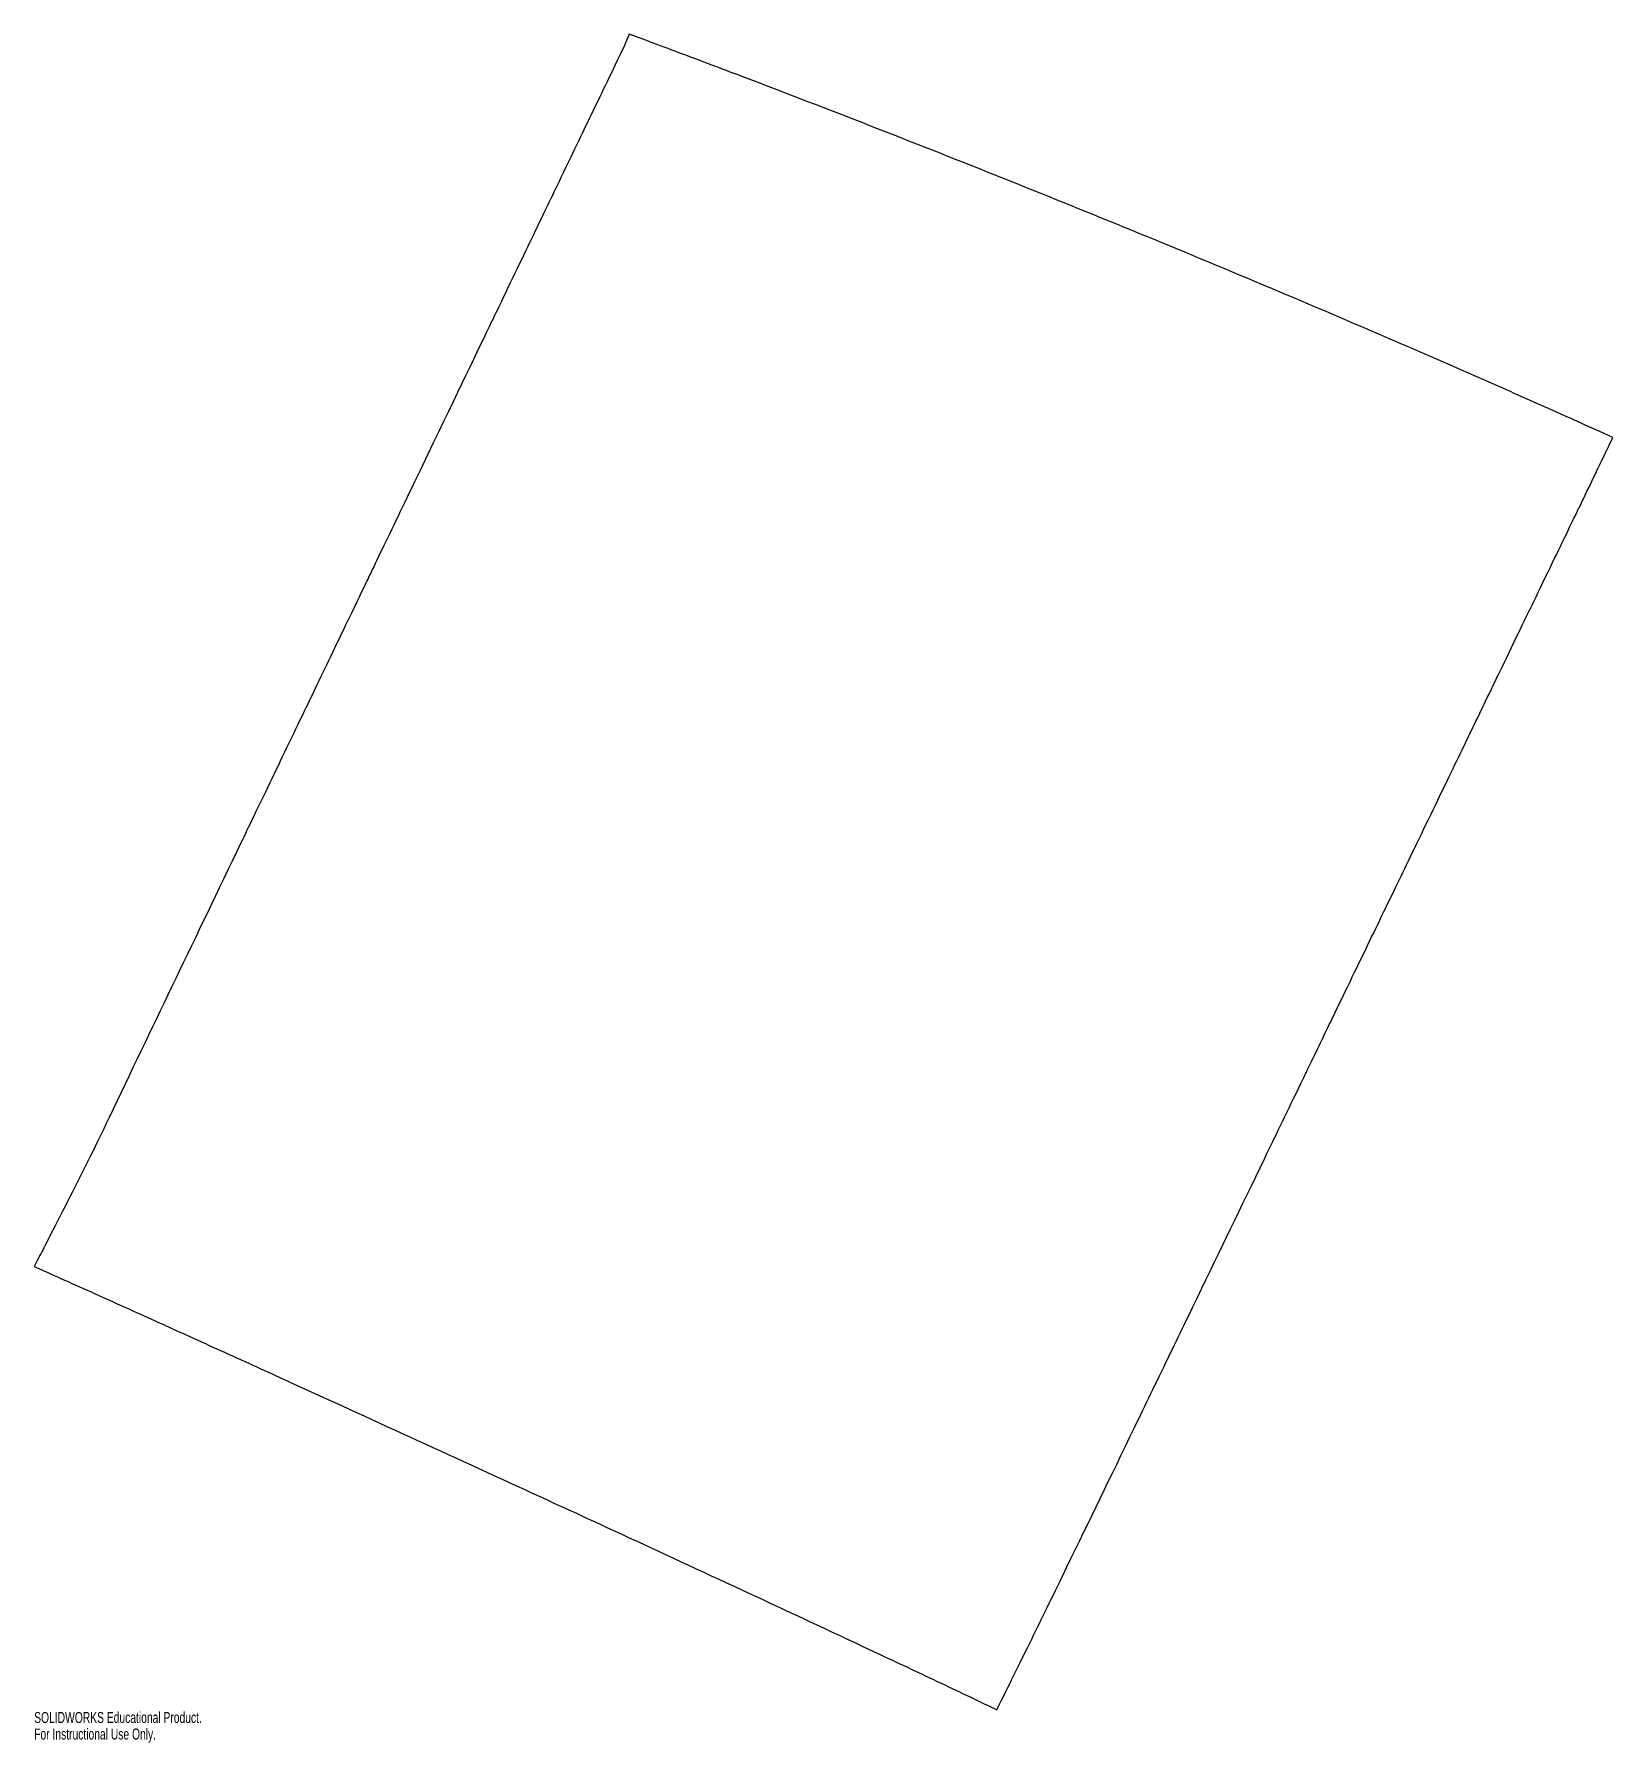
# Model space of a CAD drawing. Header units: inches. Extents: x -114.2 to -86.8, y 186 to 215.6.
import ezdxf

# ---------------------------------------------------------------- set-up
doc = ezdxf.new("R2010")
doc.units = ezdxf.units.IN
doc.header["$MEASUREMENT"] = 0
doc.styles.add('SLDTEXTSTYLE0', font='TXT', dxfattribs={"width": 0.7})

msp = doc.modelspace()

# ---------------------------------------------------------------- linework, layer by layer
at = {"color": 7, "linetype": 'Continuous', "lineweight": 25}
for points in [[(-103.862, 215.596), (-103.935, 215.423), (-103.954, 215.381), (-104.035, 215.212)], [(-87.04, 208.205), (-86.952, 208.388), (-86.93, 208.434), (-86.844, 208.619)]]:
    msp.add_open_spline(points, degree=3, dxfattribs=at)
for points, knots in [([(-86.844, 208.619), (-87.265, 208.809), (-87.541, 208.932), (-88.245, 209.246), (-88.593, 209.4), (-89.647, 209.865), (-90.351, 210.171), (-92.457, 211.076), (-93.881, 211.674), (-96.706, 212.83), (-98.113, 213.393), (-100.29, 214.242), (-100.988, 214.512), (-102.07, 214.924), (-102.429, 215.06), (-102.963, 215.26), (-103.148, 215.33), (-103.499, 215.461), (-103.64, 215.513), (-103.862, 215.596)], [0, 0, 0, 0, 0.0625, 0.0625, 0.125, 0.125, 0.25, 0.25, 0.5, 0.5, 0.75, 0.75, 0.875, 0.875, 0.9375, 0.9375, 0.96875, 0.96875, 1, 1, 1, 1]), ([(-104.035, 215.212), (-104.13, 215.015), (-104.23, 214.808), (-104.393, 214.468), (-104.509, 214.227), (-104.666, 213.902), (-104.751, 213.725), (-104.935, 213.342), (-105.071, 213.06), (-105.278, 212.63), (-105.519, 212.128), (-105.862, 211.417), (-106.021, 211.085), (-106.13, 210.858), (-106.215, 210.681), (-106.473, 210.147), (-106.836, 209.39), (-107.604, 207.795), (-107.934, 207.109), (-108.224, 206.505), (-108.329, 206.288), (-108.394, 206.152), (-108.395, 206.149), (-108.679, 205.56), (-108.987, 204.919), (-109.247, 204.378), (-109.409, 204.04), (-109.449, 203.959), (-109.77, 203.29), (-110.069, 202.669), (-110.334, 202.119), (-110.502, 201.768), (-110.561, 201.646), (-111.451, 199.794), (-112.114, 198.416), (-112.863, 196.848)], [0, 0, 0, 0, 0.03125, 0.03125, 0.0625, 0.0625, 0.09375, 0.09375, 0.125, 0.125, 0.1875, 0.21875, 0.234375, 0.234375, 0.25, 0.25, 0.375, 0.375, 0.4375, 0.46875, 0.484375, 0.484375, 0.5, 0.5, 0.5625, 0.59375, 0.59375, 0.625, 0.625, 0.6875, 0.71875, 0.71875, 0.75, 0.75, 1, 1, 1, 1]), ([(-96.368, 188.913), (-95.944, 189.784), (-95.625, 190.442), (-94.986, 191.763), (-94.826, 192.093), (-94.405, 192.964), (-94.243, 193.299), (-93.611, 194.605), (-93.298, 195.254), (-92.759, 196.369), (-92.695, 196.501), (-92.501, 196.903), (-92.396, 197.12), (-92.228, 197.467), (-92.217, 197.49), (-92.137, 197.655), (-92.004, 197.93), (-91.833, 198.285), (-91.438, 199.102), (-91.247, 199.497), (-90.859, 200.301), (-90.686, 200.658), (-90.385, 201.28), (-90.176, 201.715), (-89.897, 202.29), (-89.791, 202.51), (-89.657, 202.788), (-89.483, 203.147), (-89.393, 203.334), (-89.365, 203.393), (-89.313, 203.499), (-89.258, 203.614), (-89.176, 203.783), (-88.998, 204.151), (-88.866, 204.424), (-88.709, 204.749), (-88.573, 205.031), (-88.379, 205.433), (-88.288, 205.62), (-88.122, 205.965), (-87.989, 206.239), (-87.795, 206.641), (-87.705, 206.827), (-87.581, 207.084), (-87.502, 207.248), (-87.391, 207.477), (-87.236, 207.8), (-87.11, 208.059), (-87.04, 208.205)], [0, 0, 0, 0, 0.125, 0.125, 0.1875, 0.1875, 0.25, 0.25, 0.375, 0.375, 0.40625, 0.40625, 0.4375, 0.4375, 0.453125, 0.453125, 0.46875, 0.5, 0.5, 0.5625, 0.5625, 0.625, 0.625, 0.6875, 0.6875, 0.703125, 0.703125, 0.71875, 0.75, 0.75, 0.757812, 0.757812, 0.765625, 0.78125, 0.8125, 0.8125, 0.84375, 0.84375, 0.875, 0.875, 0.90625, 0.90625, 0.9375, 0.9375, 0.953125, 0.953125, 0.96875, 1, 1, 1, 1]), ([(-112.863, 196.848), (-113.002, 196.559), (-113.075, 196.41), (-113.282, 195.989), (-113.397, 195.76), (-113.605, 195.349), (-113.73, 195.105), (-113.878, 194.816), (-113.944, 194.689), (-114.044, 194.495), (-114.078, 194.428), (-114.159, 194.272)], [0, 0, 0, 0, 0.25, 0.25, 0.5, 0.5, 0.75, 0.75, 0.875, 0.875, 1, 1, 1, 1]), ([(-114.159, 194.272), (-113.929, 194.169), (-113.803, 194.113), (-113.469, 193.963), (-113.276, 193.877), (-112.787, 193.657), (-112.388, 193.477), (-111.748, 193.187), (-111.415, 193.036), (-110.719, 192.72), (-110.31, 192.534), (-108.666, 191.786), (-107.198, 191.114), (-104.427, 189.84), (-103.071, 189.214), (-100.941, 188.223), (-100.296, 187.922), (-99.213, 187.413), (-98.885, 187.259), (-98.356, 187.009), (-98.193, 186.931), (-97.843, 186.765), (-97.731, 186.712), (-97.502, 186.603)], [0, 0, 0, 0, 0.03125, 0.03125, 0.0625, 0.0625, 0.125, 0.125, 0.1875, 0.1875, 0.25, 0.25, 0.5, 0.5, 0.75, 0.75, 0.875, 0.875, 0.9375, 0.9375, 0.96875, 0.96875, 1, 1, 1, 1]), ([(-97.502, 186.603), (-97.387, 186.836), (-97.298, 187.015), (-97.136, 187.344), (-97.024, 187.571), (-96.75, 188.128), (-96.591, 188.454), (-96.368, 188.913)], [0, 0, 0, 0, 0.25, 0.25, 0.5, 0.5, 1, 1, 1, 1])]:
    msp.add_open_spline(points, degree=3, knots=knots, dxfattribs=at)

# ---------------------------------------------------------------- texts
at = {"color": 7, "linetype": 'Continuous', "char_height": 0.1903, "attachment_point": 1, "style": 'SLDTEXTSTYLE0'}
for s, insert in [('SOLIDWORKS Educational Product.', (-114.159, 186.563)), ('For Instructional Use Only.', (-114.159, 186.277))]:
    msp.add_mtext(s, dxfattribs=dict(at, insert=insert))

doc.saveas('drawing.dxf')
